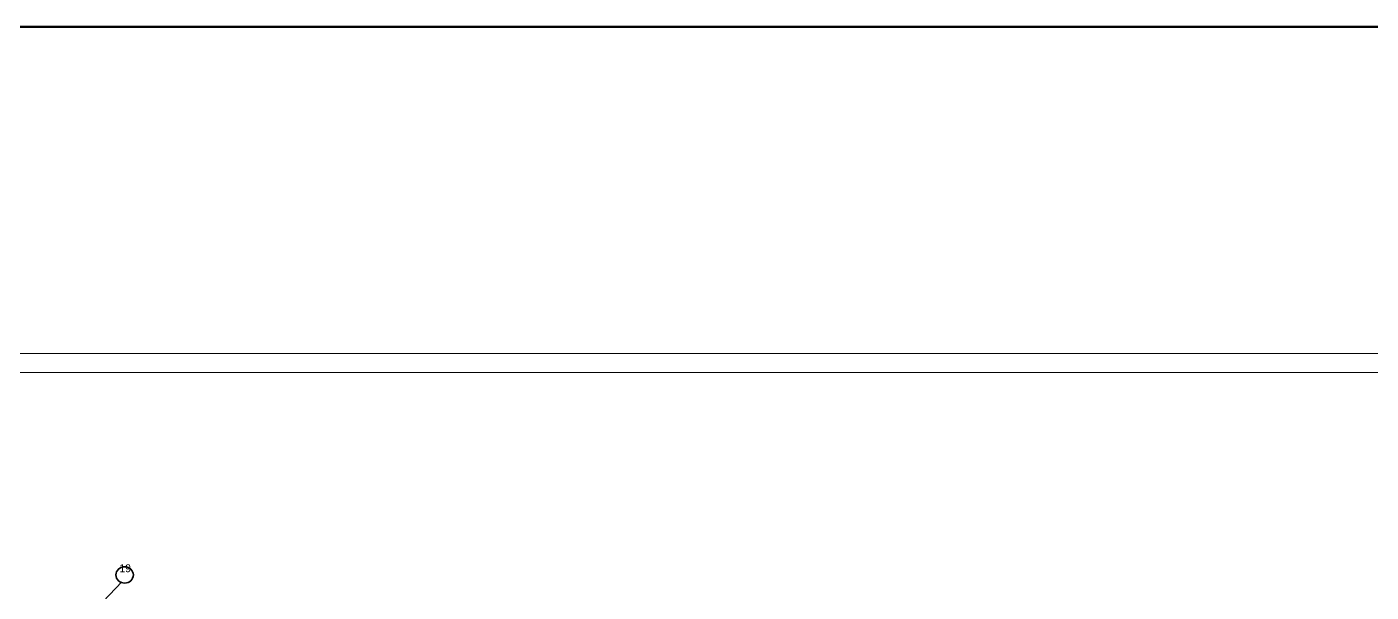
# Model space of a CAD drawing. Extents: x 111418 to 267280, y -151895 to -98368.
# Drawn here: x 198334 to 213693, y -105087 to -98628 of the extents above; entities that cross this region are included whole.
import ezdxf

# ---------------------------------------------------------------- set-up
doc = ezdxf.new("R2010")
doc.units = 0
doc.header["$MEASUREMENT"] = 0
doc.layers.get('0').update_dxf_attribs({"lineweight": 5})
doc.layers.add('TEXT', color=4, linetype='Continuous', lineweight=5)
doc.styles.get("Standard").update_dxf_attribs({"font": 'romans.shx'})

msp = doc.modelspace()

# ---------------------------------------------------------------- linework, layer by layer
at = {"layer": 'TEXT', "color": 7, "lineweight": 5, "ltscale": 100}
msp.add_line((198964.4, -105445.8), (199419.1, -104969.3), dxfattribs=at)
at = {"layer": 'TEXT', "color": 3, "lineweight": 50, "ltscale": 100}
msp.add_lwpolyline([(178718.3, -98628), (228410, -98628), (228410, -135054.2), (178718.3, -135054.2)], close=True, dxfattribs=at)
at = {"layer": 'TEXT', "color": 7, "lineweight": 20, "ltscale": 100}
for points in [[(182384.7, -102360.8), (226224.5, -102360.8), (226224.5, -131853.6), (182384.7, -131853.6)], [(182600.2, -102576.2), (226009.1, -102576.2), (226009.1, -131638.1), (182600.2, -131638.1)]]:
    msp.add_lwpolyline(points, close=True, dxfattribs=at)
at = {"layer": 'TEXT', "color": 3, "lineweight": 35, "ltscale": 100}
msp.add_ellipse((199450.9, -104890.4), major_axis=(99.5, 0), ratio=0.9427685, start_param=-1.5707963, end_param=4.712389, dxfattribs=at)

# ---------------------------------------------------------------- texts
at = {"color": 3, "insert": (199457.4, -104815), "char_height": 91.408, "width": 150.861, "attachment_point": 5}
msp.add_mtext('\\pt91.40793; {\\fMS PGothic|b0|i0|c0|p34;19}', dxfattribs=at)

doc.saveas('drawing.dxf')
